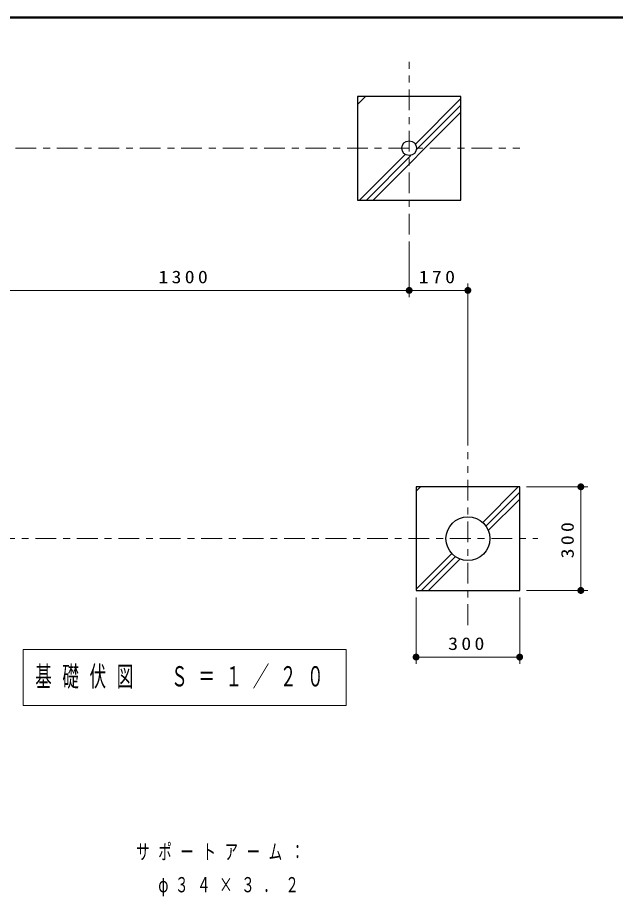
# Model space of a CAD drawing. Units: millimetres on the paper, scale 1:20. Extents: x -365 to 0, y -26 to 257.
# Drawn here: x -175.6 to -89, y 129.8 to 257 of the extents above; entities that cross this region are included whole.
import ezdxf

# ---------------------------------------------------------------- set-up
doc = ezdxf.new("R2010")
doc.units = ezdxf.units.MM
doc.linetypes.add('USER2', pattern=[6, 3, -1, 1, -1])
doc.layers.add('1_20', color=7, linetype='Continuous', lineweight=25)
doc.layers.add('NAKAMURA図枠', color=7, linetype='Continuous', lineweight=13)
doc.styles.add('ＭＳ ゴシック', font='')
doc.styles.get('ＭＳ ゴシック').set_extended_font_data('MS Gothic')

# ---------------------------------------------------------------- blocks, each defined once
blk = doc.blocks.new('filled_dot')
at = {"color": 0, "linetype": 'Continuous', "lineweight": -2, "const_width": 1.25}
blk.add_lwpolyline([(-0.625, 0, 1), (0.625, 0, 1)], format="xyb", close=True, dxfattribs=at)

msp = doc.modelspace()

# ---------------------------------------------------------------- linework, layer by layer
at = {"layer": '1_20', "linetype": 'USER2', "lineweight": 13}
for p, q in [((-118.872, 225.6), (-118.872, 250.6)), ((-199.872, 238.1), (-102.872, 238.1)), ((-110.372, 169.1), (-110.372, 194.1)), ((-202.969, 181.6), (-100.225, 181.6))]:
    msp.add_line(p, q, dxfattribs=at)
at = {"layer": '1_20'}
for p, q in [((-111.372, 245.6), (-126.372, 245.6)), ((-126.372, 245.6), (-126.372, 230.6)), ((-111.372, 230.6), (-111.372, 245.6)), ((-126.372, 230.6), (-111.372, 230.6)), ((-117.872, 189.1), (-117.872, 174.1)), ((-102.872, 189.1), (-117.872, 189.1)), ((-102.872, 174.1), (-102.872, 189.1)), ((-117.872, 174.1), (-102.872, 174.1))]:
    msp.add_line(p, q, dxfattribs=at)
at = {"layer": '1_20', "lineweight": 13}
for p, q in [((-126.372, 245.425), (-126.196, 245.6)), ((-126.372, 244.435), (-125.207, 245.6)), ((-117.979, 238.686), (-111.372, 245.293)), ((-117.837, 237.838), (-111.372, 244.303)), ((-124.085, 230.6), (-111.372, 243.313)), ((-126.064, 230.6), (-119.457, 237.208)), ((-125.074, 230.6), (-118.609, 237.066)), ((-118.872, 224.6), (-118.872, 216.525)), ((-118.872, 217.525), (-183.872, 217.525)), ((-118.872, 217.525), (-110.372, 217.525)), ((-110.372, 195.1), (-110.372, 218.525)), ((-117.872, 188.447), (-117.218, 189.1)), ((-108.231, 183.945), (-103.076, 189.1)), ((-107.768, 183.418), (-102.872, 188.315)), ((-101.872, 189.1), (-93.018, 189.1)), ((-94.018, 189.1), (-94.018, 174.1)), ((-107.422, 182.775), (-102.872, 187.325)), ((-117.872, 174.305), (-112.717, 179.46)), ((-117.086, 174.1), (-112.189, 178.997)), ((-116.096, 174.1), (-111.546, 178.65)), ((-117.872, 173.1), (-117.872, 163.46)), ((-102.872, 173.1), (-102.872, 163.46)), ((-101.872, 174.1), (-93.018, 174.1)), ((-174.772, 165.574), (-174.772, 157.441)), ((-127.972, 165.574), (-174.772, 165.574)), ((-127.972, 157.441), (-127.972, 165.574)), ((-102.872, 164.46), (-117.872, 164.46)), ((-174.772, 157.441), (-127.972, 157.441))]:
    msp.add_line(p, q, dxfattribs=at)
at = {"layer": '1_20'}
for centre, radius in [((-118.872, 238.1), 1.067), ((-110.372, 181.6), 3.175)]:
    msp.add_circle(centre, radius, dxfattribs=at)
at = {"layer": 'NAKAMURA図枠', "lineweight": 50}
msp.add_line((0, 257), (-365, 257), dxfattribs=at)

# ---------------------------------------------------------------- block references
at = {"layer": '1_20', "lineweight": 13, "xscale": 0.4, "yscale": 0.4}
for p, rotation in [((-118.872, 217.525), 180), ((-110.372, 217.525), 180), ((-94.018, 189.1), 270), ((-94.018, 174.1), 90), ((-102.872, 164.46), 180)]:
    msp.add_blockref('filled_dot', p, dxfattribs=dict(at, rotation=rotation))
for p in [(-118.872, 217.525), (-117.872, 164.46)]:
    msp.add_blockref('filled_dot', p, dxfattribs=at)

# ---------------------------------------------------------------- texts
at = {"layer": '1_20', "style": 'ＭＳ ゴシック'}
for s, insert, char_height, attachment_point in [('\\T1.33;\\W1.15;1300', (-151.372, 218.525), 1.833, 8), ('\\T1.33;\\W1.15;170', (-114.622, 218.525), 1.833, 8), ('\\T1.33;\\W1.15;300', (-110.372, 165.46), 1.833, 8), ('\\T1.64;\\W0.6;基礎伏図\u3000Ｓ＝１／２０', (-151.372, 161.507), 2.933, 5), ('\\T1.64;\\W0.65;サポートアーム：', (-158.398, 136.226), 2.199, 4), ('\\T1.64;\\W0.65;\u3000φ３４×３．２', (-158.398, 131.226), 2.199, 4)]:
    msp.add_mtext(s, dxfattribs=dict(at, insert=insert, char_height=char_height, attachment_point=attachment_point))
at = {"layer": '1_20', "insert": (-95.018, 181.6), "char_height": 1.833, "attachment_point": 8, "rotation": 90, "style": 'ＭＳ ゴシック'}
msp.add_mtext('\\T1.33;\\W1.15;300', dxfattribs=at)

doc.saveas('drawing.dxf')
